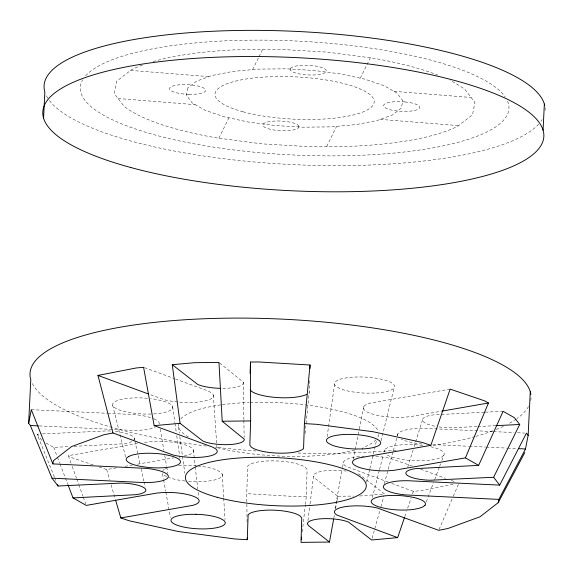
<?xml version="1.0" encoding="UTF-8"?>
<svg xmlns="http://www.w3.org/2000/svg" width="573" height="573" viewBox="0 0 573 573"><rect width="100%" height="100%" fill="white"/><g stroke="black" fill="none" stroke-linecap="round" stroke-linejoin="round"><path stroke-width="0.43" stroke-dasharray="2.87 2.15" d="M305.395 504.534L306.311 496.612L307.099 469.566L305.574 467.589A30.097 7.993 2.8 0 0 274.854 460.9A30.097 7.993 2.8 0 0 247.672 466.186L246.748 493.661L247.078 522.877M305.115 433.467L309.27 391.703L309.635 379.247M302.25 531.816L305.294 505.415M307.952 520.649L309.943 504.741M310.057 503.86L313.488 476.464A25.083 6.661 2.8 0 1 346.185 471.078M327.133 436.619L334.539 384.347M335.047 508.631L342.36 468.284M342.518 467.403L343.471 462.146M333.794 518.271L334.439 514.747M335.563 508.588L336.845 501.54M337.01 500.659L337.812 496.254L314.856 478.226L313.488 476.464M309.119 392.476L309.27 391.703M353.297 459.388L359.25 429.585M359.357 428.991L363.848 406.479M366.613 482.344L369.657 469.495M369.857 468.635L373.102 454.926M373.302 454.067L376.547 440.358M381.095 440.759L394.074 387.871M372.321 497.651L379.326 470.361M379.541 469.509L383.258 455.012M384.139 451.603L384.576 449.898M384.254 483.82L393.114 451.495M393.343 450.643L397.075 437.027M397.304 436.182L398.006 433.625M372.085 538.276L379.971 510.156M380.923 506.747L384.032 495.666M407.804 466.974L413.083 450.034M414.143 446.646L422.86 418.705M404.803 516.588L406.515 511.546M407.654 508.179L411.085 498.08M412.517 493.876L413.369 491.355L420.503 490.71L453.623 484.264M426.283 501.934L433.439 482.86M434.685 479.537L439.348 467.095M439.663 466.272L440.594 463.779M441.84 460.463L443.71 455.485A30.097 7.993 2.8 0 0 430.488 446.718M439.054 529.495L452.949 497.035M453.293 496.225L458.507 484.056M218.886 138.208L228.921 117.816M252.621 69.641L258.552 57.594M258.946 56.784L262.506 49.557M326.703 146.444L336.58 126.361M360.288 78.186L370.323 57.794M443.71 455.485L441.289 457.361L437.02 458.923L431.197 460.055A30.097 7.993 2.8 0 1 401.222 459.331L394.639 457.891A30.097 7.993 2.8 0 1 385.808 454.081M184.076 456.044L186.261 455.621A30.097 7.993 2.8 0 0 188.137 445.973A30.097 7.993 2.8 0 0 153.313 441.389L142.82 442.635M71.023 463.127L68.33 455.664L138.437 443.402M450.156 389.117L370.538 403.048A30.097 7.993 2.8 0 0 368.654 412.689A30.097 7.993 2.8 0 0 403.478 417.273L409.996 416.686L440.852 411.299M99.05 466.966L106.642 469.552L116.319 467.862M125.122 466.329L132.155 465.097M137.441 464.18L173.519 457.884M54.392 476.972L37.087 434.176L41.535 433.962M42.431 433.919L107.309 430.896A25.083 6.661 2.8 0 1 111.406 431.082M484.393 412.223L433.281 414.895A25.083 6.661 2.8 0 0 436.733 426.563M485.288 412.18L503.115 411.299M46.098 443.065L53.676 447.363L69.72 446.575M74.175 446.353L123.51 443.774A25.083 6.661 2.8 0 0 133.803 437.357A25.083 6.661 2.8 0 0 113.841 431.283M477.001 426.584L449.483 427.766A25.083 6.661 2.8 0 1 438.23 426.806M477.889 426.541L494.793 425.71M306.311 496.612L298.297 496.705L246.748 493.661M337.812 496.254L353.527 496.075M359.643 496.01L384.504 493.962L359.099 474.222A25.083 6.661 2.8 0 0 357.781 473.699M492.687 431.562L425.187 428.339A30.097 7.993 2.8 0 0 397.605 435.695M493.575 431.605L514.002 432.579M517.555 432.751L524.66 433.095M31.3 409.681L106.85 413.269M107.738 413.312L134.669 414.623A30.097 7.993 2.8 0 1 153.335 418.562M432.816 444.555L468.463 446.26M469.351 446.303L485.395 447.069M486.284 447.112L506.783 448.093M507.671 448.136L517.476 448.602M39.243 425.911L131.611 430.33L139.289 430.244A30.097 7.993 2.8 0 0 155.147 427.479M130.608 70.393L208.937 76.624M393.995 91.343L471.142 97.482M118.067 98.52L195.214 104.658M380.264 119.377L458.601 125.609M422.58 445.465L419.594 445.071A30.097 7.993 2.8 0 0 384.168 451.968M93.148 464.954L72.062 457.777L68.33 455.664M144.425 367.608L174.615 378.681M175.453 378.989L208.157 390.987L211.724 393.014A30.097 7.993 2.8 0 1 200.45 401.766A30.097 7.993 2.8 0 1 163.892 399.603L149.467 394.353M412.331 466.135L390.836 458.536A30.097 7.993 2.8 0 0 372.758 456.237M420.639 469.194L445.565 478.355M451.381 480.496L455.528 482.022M388.444 482.187L346.056 466.343A30.097 7.993 2.8 0 1 360.904 456.416M391.767 483.411L413.369 491.355M219.652 362.953L243.303 382.205L243.869 419.551M37.087 434.176L42.309 440.924M54.722 477.789L56.054 481.084M53.676 447.363L57.164 456.473M57.479 457.304L59.699 463.106M60.015 463.937L67.628 483.827M72.212 466.443L76.395 478.054M76.696 478.878L78.487 483.856M78.788 484.686L82.963 496.29M83.264 497.12L85.656 503.753M106.642 469.552L109.622 479.737M111.119 484.83L115.345 499.262M112.688 405.247L119.807 433.883M120.022 434.749L125.63 457.311M134.275 438.238L134.662 439.985M134.856 440.852L140.313 465.269M141.087 468.757L143.816 480.969M144.009 481.836L145.177 487.071M162.474 473.735L163.434 478.978M163.592 479.852L165.661 491.219M165.819 492.092L170.439 517.44M160.247 429.148L163.871 450.321M164.78 455.614L166.593 466.2M166.743 467.081L167.803 473.262M172.623 406.701L174.872 422.53M175.001 423.411L176.248 432.2M176.749 435.724L179.499 455.069M179.628 455.943L180.001 458.586M178.497 426.914L179.335 433.045M179.815 436.547L184.843 473.334M193.352 450.113L195.157 465.999M195.257 466.88L197.771 488.934M198.179 492.465L198.781 497.758M213.364 395.126L216.966 448.129M222.252 474.315L223.656 497.393M223.714 498.281L225.01 519.582M243.883 420.439L244.141 437.335M528.499 406.529A250.816 66.604 2.8 0 1 517.068 418.462M516.309 418.999A250.816 66.604 2.8 0 1 507.721 424.17M503.416 426.319A250.816 66.604 2.8 0 1 496.032 429.542M492.844 430.789A250.816 66.604 2.8 0 1 476.02 436.325M475.067 436.597A250.816 66.604 2.8 0 1 432.071 445.722M396.265 450.134A250.816 66.604 2.8 0 1 296.929 453.021M256.117 450.987A250.816 66.604 2.8 0 1 215.355 447.162M206.445 446.066A250.816 66.604 2.8 0 1 113.296 427.787M112.365 427.522A250.816 66.604 2.8 0 1 31.522 381.783M531.049 397.92A250.816 66.604 2.8 0 1 530.741 400.534M542.087 119.628A250.816 66.604 2.8 0 1 540.991 121.29M538.706 124.112A250.816 66.604 2.8 0 1 289.207 164.422A250.816 66.604 2.8 0 1 48.297 99.014M47.831 98.298A250.816 66.604 2.8 0 1 45.897 94.753M545.045 107.552A250.816 66.604 2.8 0 1 545.066 111.055M507.549 101.135A214.596 56.985 2.8 0 1 290.661 154.86A214.596 56.985 2.8 0 1 82.705 79.747M85.592 75.837A214.596 56.985 2.8 0 1 298.612 41.141A214.596 56.985 2.8 0 1 505.243 96.995M142.376 65.071A181.097 48.089 2.8 0 0 131.253 69.892L116.706 81.187L114.278 93.628L124.14 106.37A181.097 48.089 2.8 0 0 216.888 137.943L261.811 143.859L308.969 146.645L355.153 146.122A181.097 48.089 2.8 0 0 457.949 126.11L472.503 114.815L474.924 102.374L465.061 89.632A181.097 48.089 2.8 0 0 449.948 80.392M153.077 61.583A181.097 48.089 2.8 0 1 234.049 49.88L280.233 49.357L327.398 52.143L372.321 58.059A181.097 48.089 2.8 0 1 437.736 75.07M188.553 481.356A30.097 7.993 2.8 0 0 220.619 472.195L217.045 470.175A30.097 7.993 2.8 0 0 198.587 466.05M185.136 481.034A30.097 7.993 2.8 0 1 168.863 477.538M166.671 476.614A30.097 7.993 2.8 0 1 162.639 473.57M162.718 470.791A30.097 7.993 2.8 0 1 164.351 469.359M165.139 468.915A30.097 7.993 2.8 0 1 166.363 468.356M178.611 465.842A30.097 7.993 2.8 0 1 182.221 465.591L189.899 465.505A30.097 7.993 2.8 0 1 196.883 465.892M378.595 434.377A100.325 26.645 2.8 0 1 377.492 437.815M376.074 439.742A100.325 26.645 2.8 0 1 362.917 447.506M354.666 450.099A100.325 26.645 2.8 0 1 215.699 447.291M188.41 436.984A100.325 26.645 2.8 0 1 178.318 423.411M180.724 418.927A100.325 26.645 2.8 0 1 221.558 404.782M222.345 404.674A100.325 26.645 2.8 0 1 249.119 402.497M249.986 402.461A100.325 26.645 2.8 0 1 378.295 431.755M153.636 413.921A30.097 7.993 2.8 0 0 162.159 400.771L155.57 399.338A30.097 7.993 2.8 0 0 150.656 398.622M151.064 414.035A30.097 7.993 2.8 0 1 137.205 413.599L129.742 412.61A30.097 7.993 2.8 0 1 113.089 403.177L115.51 401.301L119.771 399.746L125.602 398.607A30.097 7.993 2.8 0 1 148.106 398.35M422.122 444.039A30.097 7.993 2.8 0 1 401.164 439.047M153.987 418.834A30.097 7.993 2.8 0 1 158.793 425.037M361.699 456.359A30.097 7.993 2.8 0 1 364.163 456.23M243.303 382.205A25.083 6.661 2.8 0 1 221.128 388.351M187.865 87.913L186.411 95.376L192.327 103.018L205.213 110.324L224.193 116.785L247.973 121.963L274.925 125.516L303.224 127.192L330.929 126.869L356.162 124.592L377.206 120.495L392.612 114.865L401.344 108.089L402.798 100.626L396.881 92.984L383.989 85.678L365.008 79.217L341.236 74.039L314.276 70.486L285.984 68.817L258.273 69.132L233.039 71.41L212.003 75.507L196.596 81.137L187.865 87.913M290.525 68.452L290.282 69.698A18.107 4.806 2.8 0 0 305.037 74.719A18.107 4.806 2.8 0 0 324.647 72.943L326.101 71.818A18.107 4.806 2.8 0 0 311.59 65.551A18.107 4.806 2.8 0 0 290.525 68.452M298.92 126.304L298.683 127.55A18.107 4.806 2.8 0 1 277.611 130.451A18.107 4.806 2.8 0 1 263.1 124.183L264.554 123.059A18.107 4.806 2.8 0 1 284.172 121.283A18.107 4.806 2.8 0 1 298.92 126.304M374.57 393.071L366.899 393.164A30.097 7.993 2.8 0 1 339.746 388.487L336.179 386.467A30.097 7.993 2.8 0 1 354.443 377.077A30.097 7.993 2.8 0 1 392.842 383.688A30.097 7.993 2.8 0 1 374.57 393.071M404.925 101.93L400.212 101.65A18.107 4.806 2.8 0 0 383.86 104.838A18.107 4.806 2.8 0 0 393.873 110.51L398.371 111.105A18.107 4.806 2.8 0 0 419.436 108.197A18.107 4.806 2.8 0 0 404.925 101.93M188.997 94.352L184.277 94.072A18.107 4.806 2.8 0 1 169.766 87.805A18.107 4.806 2.8 0 1 190.838 84.904L195.329 85.492A18.107 4.806 2.8 0 1 205.349 91.164A18.107 4.806 2.8 0 1 188.997 94.352M242.966 111.778A79.683 21.158 2.8 0 0 372.88 105.396A79.683 21.158 2.8 0 0 267.963 76.832A79.683 21.158 2.8 0 0 242.966 111.778"/><path stroke-width="0.86" d="M310.05 365.008L304.406 423.59L303.568 448.387A27.167 7.213 2.8 0 1 279.037 453.157A27.167 7.213 2.8 0 1 251.311 447.119L249.835 445.207L250.645 420.926L250.487 362.05L258.495 361.957L310.05 365.008L309.943 368.568M250.107 373.331L250.487 362.05M115.596 500.114L120.824 517.942L129.154 520.778L178.69 531.579L234.851 538.971L247.271 539.702L248.109 514.912A27.167 7.213 2.8 0 1 272.641 510.135A27.167 7.213 2.8 0 1 300.367 516.18L301.742 517.963L301.033 542.373L329.461 542.051L333.636 519.152M67.943 484.658L73.022 497.916L136.052 494.678A22.634 6.009 2.8 0 0 144.532 488.096A22.634 6.009 2.8 0 0 121.426 483.06L58.052 486.019L51.978 478.176L30.362 425.488L28.65 423.275L30.784 379.684A250.816 66.604 2.8 0 1 265.5 318.495A250.816 66.604 2.8 0 1 530.863 394.417M43.577 118.102L44.852 91.945A250.816 66.604 2.8 0 1 277.948 30.713A250.816 66.604 2.8 0 1 544.78 105.804M404.517 517.433L397.655 537.624L336.903 515.055A27.167 7.213 2.8 0 1 344.301 506.819A27.167 7.213 2.8 0 1 377.313 508.007L438.703 530.304L447.921 528.507L480.024 516.782L498.209 502.664L498.847 499.391L525.491 448.988L528.148 435.387L530.276 391.789M543.068 130.214L544.35 104.057M301.334 539.73L301.642 537.094M28.65 423.275L31.3 409.681L52.831 463.908L146.122 468.37A27.167 7.213 2.8 0 1 168.254 475.905A27.167 7.213 2.8 0 1 150.284 482.466L143.357 482.545L51.978 478.176M52.831 463.908L53.468 460.635L71.654 446.51L103.756 434.785L112.988 432.987L172.494 454.819A27.167 7.213 2.8 0 0 205.485 456.774A27.167 7.213 2.8 0 0 215.663 448.867L212.447 447.04L154.166 425.66L143.587 367.3L136.288 367.959L97.962 375.415L112.988 432.987M430.853 445.35L450.156 389.117L484.737 400.892L488.461 402.998L465.426 457.884L394.611 470.232L388.73 470.762A27.167 7.213 2.8 0 1 357.301 466.63A27.167 7.213 2.8 0 1 358.999 457.92L430.853 445.35L422.523 442.514L372.987 431.72L316.826 424.328L304.406 423.59M478.648 465.376L503.115 411.299L514.482 417.746L519.704 424.486L493.625 477.273L430.251 480.238A22.634 6.009 2.8 0 1 407.145 475.203A22.634 6.009 2.8 0 1 415.626 468.621L478.648 465.376L465.426 457.884M498.847 499.391L405.555 494.922A27.167 7.213 2.8 0 1 383.373 486.441A27.167 7.213 2.8 0 1 408.32 480.747L499.699 485.116L526.437 433.181L528.148 435.387M498.209 502.664L524.789 452.62M441.733 411.149L488.461 402.998M120.824 517.942L192.686 505.372A27.167 7.213 2.8 0 0 194.376 496.669A27.167 7.213 2.8 0 0 162.947 492.529L156.644 493.102L86.251 505.415L73.022 497.916M180.058 423.318L172.272 364.7L194.534 362.688L218.965 362.408L222.202 421.248L244.17 439.111A22.634 6.009 2.8 0 1 229.193 444.584A22.634 6.009 2.8 0 1 203.007 441.131L180.058 423.318L154.166 425.66M397.655 537.624L371.605 539.981L348.671 522.161A22.634 6.009 2.8 0 0 322.484 518.715A22.634 6.009 2.8 0 0 307.508 524.18L308.74 525.778L329.461 542.051M495.681 425.667L519.704 424.486M222.202 421.248L250.645 420.926M518.364 448.645L525.491 448.988M30.362 425.488L38.355 425.868M97.962 375.415L148.636 394.052M172.272 364.7L197.699 384.44A25.083 6.661 2.8 0 0 220.319 388.336M493.625 477.273L499.699 485.116M250.208 389.755L251.225 391.073A30.097 7.993 2.8 0 0 278.012 397.605A30.097 7.993 2.8 0 0 306.705 394.353M57.386 484.378L58.052 486.019M247.25 537.932L247.271 539.702M128.825 456.352L126.64 458.042A27.167 7.213 2.8 0 0 141.667 466.558L148.407 467.446A27.167 7.213 2.8 0 0 177.831 464.782A27.167 7.213 2.8 0 0 170.926 455.872L164.988 454.575A27.167 7.213 2.8 0 0 137.935 453.916L132.678 454.941L128.825 456.352M425.037 505.25L422.853 506.947L418.999 508.351L413.742 509.376A27.167 7.213 2.8 0 1 386.696 508.724L380.751 507.427A27.167 7.213 2.8 0 1 373.847 498.517A27.167 7.213 2.8 0 1 403.27 495.853L410.01 496.741A27.167 7.213 2.8 0 1 425.037 505.25M362.637 448.924L355.711 449.003A27.167 7.213 2.8 0 1 331.208 444.784L327.985 442.958A27.167 7.213 2.8 0 1 344.473 434.492A27.167 7.213 2.8 0 1 379.125 440.451A27.167 7.213 2.8 0 1 362.637 448.924M195.966 514.296L189.04 514.375A27.167 7.213 2.8 0 0 172.552 522.848A27.167 7.213 2.8 0 0 207.204 528.807A27.167 7.213 2.8 0 0 223.692 520.334L220.469 518.508A27.167 7.213 2.8 0 0 195.966 514.296M130.794 167.517A250.816 66.604 2.8 0 0 539.709 147.447A250.816 66.604 2.8 0 0 209.46 57.515A250.816 66.604 2.8 0 0 130.794 167.517M217.167 497.3A90.548 24.045 2.8 0 0 364.786 490.058A90.548 24.045 2.8 0 0 245.566 457.591A90.548 24.045 2.8 0 0 217.167 497.3"/></g></svg>
